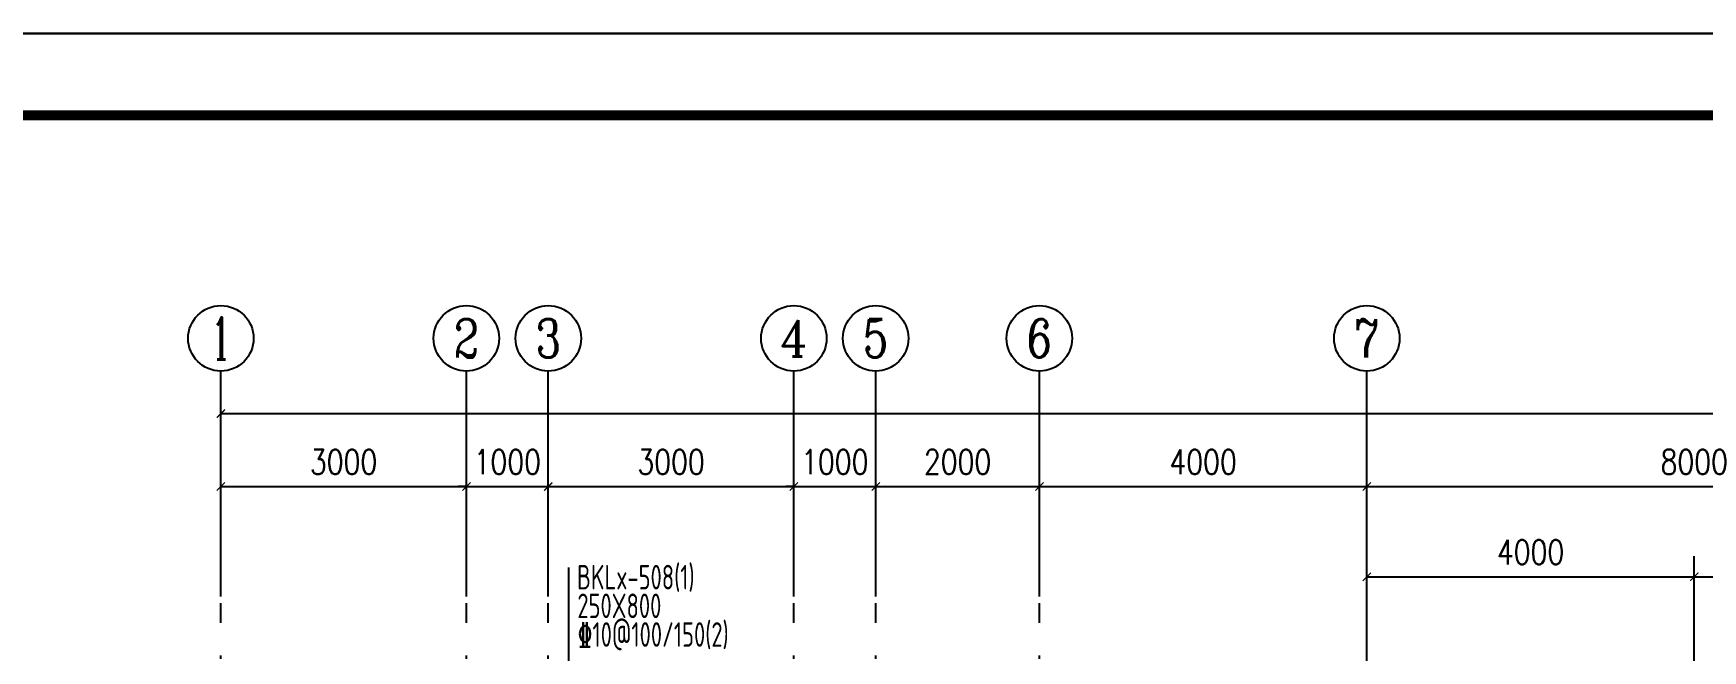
# Model space of a CAD drawing. Header units: millimetres. Extents: x 2998490 to 15040601, y 444546 to 7822218.
# Drawn here: x 14373315 to 14393708, y 7562329 to 7569864 of the extents above; entities that cross this region are included whole.
import ezdxf
from ezdxf.enums import TextEntityAlignment as Align

# ---------------------------------------------------------------- set-up
doc = ezdxf.new("R2010")
doc.units = ezdxf.units.MM
doc.header["$LTSCALE"] = 2000
doc.linetypes.add('DOTE', pattern=[2.42, 2, -0.2, 0.02, -0.2])
for name, color, linetype in [('3-AXIS', 3, 'Continuous'), ('3-AXIS_TEXT', 7, 'Continuous'), ('3-liang-rein-X', 54, 'Continuous'), ('3-liang-R截面-X', 50, 'Continuous'), ('AXIS', 3, 'Continuous'), ('AXIS_TEXT', 7, 'Continuous'), ('图框', 7, 'Continuous')]:
    doc.layers.add(name, color=color, linetype=linetype)
doc.layers.add('3-零部件', color=73, linetype='Continuous', lineweight=5)
doc.styles.add('_TCH_AXIS', font='COMPLEX', dxfattribs={"bigfont": 'GBCBIG'})
doc.styles.add('COMPLEX', font='COMPLEX')
doc.styles.add('DIM_FONT', font='SIMPLEX', dxfattribs={"width": 0.8, "bigfont": 'HZTXT'})
doc.styles.add('TSSD_Rein', font='Tssdeng.shx', dxfattribs={"width": 0.7, "bigfont": 'hztxt.shx'})
doc.dimstyles.new('DIMN100', dxfattribs={"dimtxt": 300, "dimasz": 100, "dimexe": 250, "dimexo": 300, "dimgap": 150, "dimtad": 1, "dimdec": 0, "dimzin": 0, "dimdsep": 46, "dimtxsty": 'DIM_FONT', "dimblk": 'ARCHTICK', "dimcen": 0.09, "dimclrt": 7, "dimazin": 2, "dimtfac": 1, "dimtdec": 0, "dimtix": 1, "dimtmove": 2, "dimatfit": 3, "dimldrblk": 'ARCHTICK', "dimfxl": 0, "dimtolj": 1, "dimtzin": 0, "dimarcsym": 0})

# ---------------------------------------------------------------- blocks, each defined once
blk = doc.blocks.new('TJAD_TK_A0')
at = {"layer": '图框'}
for p, q in [((2162, 399.3), (973, 399.3)), ((973, -441.7), (2162, -441.7))]:
    blk.add_line(p, q, dxfattribs=at)
at = {"layer": '图框', "const_width": 1.2}
blk.add_lwpolyline([(2152, -431.7), (2152, 389.3), (998, 389.3), (998, -431.7)], close=True, dxfattribs=at)
blk = doc.blocks.new('_ArchTick')
at = {"color": 0, "linetype": 'ByBlock', "const_width": 0.15}
blk.add_lwpolyline([(-0.5, -0.5), (0.5, 0.5)], dxfattribs=at)
blk = doc.blocks.new('*D127')
at = {"layer": 'AXIS', "color": 0, "lineweight": -2}
for p, q in [((14375606, 7563289), (14375606, 7564582)), ((14378605, 7563289), (14378605, 7564582)), ((14375606, 7564332), (14378605, 7564332))]:
    blk.add_line(p, q, dxfattribs=at)
at = {"layer": 'Defpoints', "color": 0}
for p in [(14378605, 7564332), (14375606, 7562989), (14378605, 7562989)]:
    blk.add_point(p, dxfattribs=at)
at = {"layer": 'AXIS', "color": 0, "lineweight": -2, "xscale": 100, "yscale": 100, "zscale": 100, "rotation": 180}
blk.add_blockref('_ArchTick', (14375606, 7564332), dxfattribs=at)
at = {"layer": 'AXIS', "color": 0, "lineweight": -2, "xscale": 100, "yscale": 100, "zscale": 100}
blk.add_blockref('_ArchTick', (14378605, 7564332), dxfattribs=at)
at = {"layer": 'AXIS', "color": 7, "insert": (14377105, 7564632), "char_height": 300, "attachment_point": 5, "style": 'DIM_FONT'}
blk.add_mtext('\\A1;3000', dxfattribs=at)
blk = doc.blocks.new('*D128')
at = {"layer": 'AXIS', "color": 0, "lineweight": -2}
for p, q in [((14378605, 7563289), (14378605, 7564582)), ((14379606, 7563289), (14379606, 7564582)), ((14378605, 7564332), (14378505, 7564332)), ((14378605, 7564332), (14379606, 7564332)), ((14379606, 7564332), (14379706, 7564332))]:
    blk.add_line(p, q, dxfattribs=at)
at = {"layer": 'Defpoints', "color": 0}
for p in [(14379606, 7564332), (14378605, 7562989), (14379606, 7562989)]:
    blk.add_point(p, dxfattribs=at)
at = {"layer": 'AXIS', "color": 0, "lineweight": -2, "xscale": 100, "yscale": 100, "zscale": 100}
blk.add_blockref('_ArchTick', (14378605, 7564332), dxfattribs=at)
at = {"layer": 'AXIS', "color": 0, "lineweight": -2, "xscale": 100, "yscale": 100, "zscale": 100, "rotation": 180}
blk.add_blockref('_ArchTick', (14379606, 7564332), dxfattribs=at)
at = {"layer": 'AXIS', "color": 7, "insert": (14379105, 7564632), "char_height": 300, "attachment_point": 5, "style": 'DIM_FONT'}
blk.add_mtext('\\A1;1000', dxfattribs=at)
blk = doc.blocks.new('*D129')
at = {"layer": 'AXIS', "color": 0, "lineweight": -2}
for p, q in [((14379606, 7563289), (14379606, 7564582)), ((14382606, 7563289), (14382606, 7564582)), ((14379606, 7564332), (14382606, 7564332))]:
    blk.add_line(p, q, dxfattribs=at)
at = {"layer": 'Defpoints', "color": 0}
for p in [(14382606, 7564332), (14379606, 7562989), (14382606, 7562989)]:
    blk.add_point(p, dxfattribs=at)
at = {"layer": 'AXIS', "color": 0, "lineweight": -2, "xscale": 100, "yscale": 100, "zscale": 100, "rotation": 180}
blk.add_blockref('_ArchTick', (14379606, 7564332), dxfattribs=at)
at = {"layer": 'AXIS', "color": 0, "lineweight": -2, "xscale": 100, "yscale": 100, "zscale": 100}
blk.add_blockref('_ArchTick', (14382606, 7564332), dxfattribs=at)
at = {"layer": 'AXIS', "color": 7, "insert": (14381106, 7564632), "char_height": 300, "attachment_point": 5, "style": 'DIM_FONT'}
blk.add_mtext('\\A1;3000', dxfattribs=at)
blk = doc.blocks.new('*D130')
at = {"layer": 'AXIS', "color": 0, "lineweight": -2}
for p, q in [((14382606, 7563289), (14382606, 7564582)), ((14383606, 7563289), (14383606, 7564582)), ((14382606, 7564332), (14382506, 7564332)), ((14382606, 7564332), (14383606, 7564332)), ((14383606, 7564332), (14383706, 7564332))]:
    blk.add_line(p, q, dxfattribs=at)
at = {"layer": 'Defpoints', "color": 0}
for p in [(14383606, 7564332), (14382606, 7562989), (14383606, 7562989)]:
    blk.add_point(p, dxfattribs=at)
at = {"layer": 'AXIS', "color": 0, "lineweight": -2, "xscale": 100, "yscale": 100, "zscale": 100}
blk.add_blockref('_ArchTick', (14382606, 7564332), dxfattribs=at)
at = {"layer": 'AXIS', "color": 0, "lineweight": -2, "xscale": 100, "yscale": 100, "zscale": 100, "rotation": 180}
blk.add_blockref('_ArchTick', (14383606, 7564332), dxfattribs=at)
at = {"layer": 'AXIS', "color": 7, "insert": (14383106, 7564632), "char_height": 300, "attachment_point": 5, "style": 'DIM_FONT'}
blk.add_mtext('\\A1;1000', dxfattribs=at)
blk = doc.blocks.new('*D131')
at = {"layer": 'AXIS', "color": 0, "lineweight": -2}
for p, q in [((14383606, 7563289), (14383606, 7564582)), ((14385606, 7563289), (14385606, 7564582)), ((14383606, 7564332), (14385606, 7564332))]:
    blk.add_line(p, q, dxfattribs=at)
at = {"layer": 'Defpoints', "color": 0}
for p in [(14385606, 7564332), (14383606, 7562989), (14385606, 7562989)]:
    blk.add_point(p, dxfattribs=at)
at = {"layer": 'AXIS', "color": 0, "lineweight": -2, "xscale": 100, "yscale": 100, "zscale": 100, "rotation": 180}
blk.add_blockref('_ArchTick', (14383606, 7564332), dxfattribs=at)
at = {"layer": 'AXIS', "color": 0, "lineweight": -2, "xscale": 100, "yscale": 100, "zscale": 100}
blk.add_blockref('_ArchTick', (14385606, 7564332), dxfattribs=at)
at = {"layer": 'AXIS', "color": 7, "insert": (14384606, 7564632), "char_height": 300, "attachment_point": 5, "style": 'DIM_FONT'}
blk.add_mtext('\\A1;2000', dxfattribs=at)
blk = doc.blocks.new('*D132')
at = {"layer": 'AXIS', "color": 0, "lineweight": -2}
for p, q in [((14385606, 7563289), (14385606, 7564582)), ((14389606, 7563289), (14389606, 7564582)), ((14385606, 7564332), (14389606, 7564332))]:
    blk.add_line(p, q, dxfattribs=at)
at = {"layer": 'Defpoints', "color": 0}
for p in [(14389606, 7564332), (14385606, 7562989), (14389606, 7562989)]:
    blk.add_point(p, dxfattribs=at)
at = {"layer": 'AXIS', "color": 0, "lineweight": -2, "xscale": 100, "yscale": 100, "zscale": 100, "rotation": 180}
blk.add_blockref('_ArchTick', (14385606, 7564332), dxfattribs=at)
at = {"layer": 'AXIS', "color": 0, "lineweight": -2, "xscale": 100, "yscale": 100, "zscale": 100}
blk.add_blockref('_ArchTick', (14389606, 7564332), dxfattribs=at)
at = {"layer": 'AXIS', "color": 7, "insert": (14387606, 7564632), "char_height": 300, "attachment_point": 5, "style": 'DIM_FONT'}
blk.add_mtext('\\A1;4000', dxfattribs=at)
blk = doc.blocks.new('*D133')
at = {"layer": 'AXIS', "color": 0, "lineweight": -2}
for p, q in [((14389606, 7563289), (14389606, 7564582)), ((14397606, 7563289), (14397606, 7564582)), ((14389606, 7564332), (14397606, 7564332))]:
    blk.add_line(p, q, dxfattribs=at)
at = {"layer": 'Defpoints', "color": 0}
for p in [(14397606, 7564332), (14389606, 7562989), (14397606, 7562989)]:
    blk.add_point(p, dxfattribs=at)
at = {"layer": 'AXIS', "color": 0, "lineweight": -2, "xscale": 100, "yscale": 100, "zscale": 100, "rotation": 180}
blk.add_blockref('_ArchTick', (14389606, 7564332), dxfattribs=at)
at = {"layer": 'AXIS', "color": 0, "lineweight": -2, "xscale": 100, "yscale": 100, "zscale": 100}
blk.add_blockref('_ArchTick', (14397606, 7564332), dxfattribs=at)
at = {"layer": 'AXIS', "color": 7, "insert": (14393606, 7564632), "char_height": 300, "attachment_point": 5, "style": 'DIM_FONT'}
blk.add_mtext('\\A1;8000', dxfattribs=at)
blk = doc.blocks.new('*D141')
at = {"layer": 'AXIS', "color": 0, "lineweight": -2}
for p, q in [((14375606, 7563289), (14375606, 7565472)), ((14451856, 7563289), (14451856, 7565472)), ((14375606, 7565222), (14451856, 7565222))]:
    blk.add_line(p, q, dxfattribs=at)
at = {"layer": 'Defpoints', "color": 0}
for p in [(14451856, 7565222), (14375606, 7562989), (14451856, 7562989)]:
    blk.add_point(p, dxfattribs=at)
at = {"layer": 'AXIS', "color": 0, "lineweight": -2, "xscale": 100, "yscale": 100, "zscale": 100, "rotation": 180}
blk.add_blockref('_ArchTick', (14375606, 7565222), dxfattribs=at)
at = {"layer": 'AXIS', "color": 0, "lineweight": -2, "xscale": 100, "yscale": 100, "zscale": 100}
blk.add_blockref('_ArchTick', (14451856, 7565222), dxfattribs=at)
at = {"layer": 'AXIS', "color": 7, "insert": (14417563, 7565522), "char_height": 300, "attachment_point": 5, "style": 'DIM_FONT'}
blk.add_mtext('\\A1;76250', dxfattribs=at)
blk = doc.blocks.new('_AXISO')
blk.add_circle((0, 0), 0.5)
at = {"layer": '3-AXIS_TEXT', "style": 'COMPLEX', "width": 1.041667}
blk.add_attdef('A', text='', height=0.56, dxfattribs=at).set_placement((-0.25, -0.28), (0.25, -0.28), align=Align.FIT)
blk = doc.blocks.new('*D1300')
at = {"layer": '3-零部件', "color": 0, "lineweight": -2}
for p, q in [((14389606, 7560200), (14389606, 7563481)), ((14393606, 7560200), (14393606, 7563481)), ((14389606, 7563231), (14393606, 7563231))]:
    blk.add_line(p, q, dxfattribs=at)
at = {"layer": 'Defpoints', "color": 0}
for p in [(14393606, 7563231), (14389606, 7559900), (14393606, 7559900)]:
    blk.add_point(p, dxfattribs=at)
at = {"layer": '3-零部件', "color": 0, "lineweight": -2, "xscale": 100, "yscale": 100, "zscale": 100, "rotation": 180}
blk.add_blockref('_ArchTick', (14389606, 7563231), dxfattribs=at)
at = {"layer": '3-零部件', "color": 0, "lineweight": -2, "xscale": 100, "yscale": 100, "zscale": 100}
blk.add_blockref('_ArchTick', (14393606, 7563231), dxfattribs=at)
at = {"layer": '3-零部件', "color": 7, "insert": (14391606, 7563531), "char_height": 300, "attachment_point": 5, "style": 'DIM_FONT'}
blk.add_mtext('\\A1;4000', dxfattribs=at)
blk = doc.blocks.new('*D1301')
at = {"layer": '3-零部件', "color": 0, "lineweight": -2}
for p, q in [((14393606, 7560200), (14393606, 7563481)), ((14397606, 7561930), (14397606, 7563481)), ((14393606, 7563231), (14397606, 7563231))]:
    blk.add_line(p, q, dxfattribs=at)
at = {"layer": 'Defpoints', "color": 0}
for p in [(14397606, 7563231), (14397606, 7561630), (14393606, 7559900)]:
    blk.add_point(p, dxfattribs=at)
at = {"layer": '3-零部件', "color": 0, "lineweight": -2, "xscale": 100, "yscale": 100, "zscale": 100, "rotation": 180}
blk.add_blockref('_ArchTick', (14393606, 7563231), dxfattribs=at)
at = {"layer": '3-零部件', "color": 0, "lineweight": -2, "xscale": 100, "yscale": 100, "zscale": 100}
blk.add_blockref('_ArchTick', (14397606, 7563231), dxfattribs=at)
at = {"layer": '3-零部件', "color": 7, "insert": (14395606, 7563531), "char_height": 300, "attachment_point": 5, "style": 'DIM_FONT'}
blk.add_mtext('\\A1;4000', dxfattribs=at)

msp = doc.modelspace()

# ---------------------------------------------------------------- linework, layer by layer
at = {"layer": '3-AXIS', "color": 15, "linetype": 'DOTE'}
for p, q in [((14375605.6, 7533629.5), (14375605.6, 7562909.7)), ((14378605.1, 7533629.5), (14378605.1, 7562909.8)), ((14379605.6, 7533629.5), (14379605.6, 7562909.7)), ((14382606, 7533629.5), (14382606, 7562909.8)), ((14383605.6, 7533629.5), (14383605.6, 7562909.7)), ((14385605.6, 7533629.5), (14385605.6, 7562909.7)), ((14389605.6, 7533629.5), (14389605.6, 7562909.7))]:
    msp.add_line(p, q, dxfattribs=at)
at = {"layer": '3-liang-R截面-X'}
msp.add_line((14379852.8, 7563343), (14379852.8, 7560854.5), dxfattribs=at)
at = {"layer": 'AXIS'}
for p, q in [((14375605.6, 7562989), (14375605.6, 7565741.1)), ((14378605.1, 7562989), (14378605.1, 7565741.1)), ((14379605.6, 7562989), (14379605.6, 7565741.1)), ((14382606, 7562989), (14382606, 7565741.1)), ((14383605.6, 7562989), (14383605.6, 7565741.1)), ((14385605.6, 7562989), (14385605.6, 7565741.1)), ((14389605.6, 7562989), (14389605.6, 7565741.1))]:
    msp.add_line(p, q, dxfattribs=at)

# ---------------------------------------------------------------- block references
ref = msp.add_blockref('_AXISO', (14375605.6, 7566141.1), dxfattribs=dict(at, xscale=800, yscale=800, zscale=800))
ref.add_attrib('A', '1', dxfattribs={"layer": 'AXIS_TEXT', "height": 514.7, "style": '_TCH_AXIS'}).set_placement((14375495.3, 7565883.7), (14375715.9, 7565883.7), align=Align.FIT)
ref = msp.add_blockref('_AXISO', (14378605.1, 7566141.1), dxfattribs=dict(at, xscale=800, yscale=800, zscale=800))
ref.add_attrib('A', '2', dxfattribs={"layer": 'AXIS_TEXT', "height": 465.9, "style": '_TCH_AXIS'}).set_placement((14378449.8, 7565908.1), (14378760.4, 7565908.1), align=Align.FIT)
ref = msp.add_blockref('_AXISO', (14379605.6, 7566141.1), dxfattribs=dict(at, xscale=800, yscale=800, zscale=800))
ref.add_attrib('A', '3', dxfattribs={"layer": 'AXIS_TEXT', "height": 465.9, "style": '_TCH_AXIS'}).set_placement((14379450.2, 7565908.1), (14379760.9, 7565908.1), align=Align.FIT)
ref = msp.add_blockref('_AXISO', (14382606, 7566141.1), dxfattribs=dict(at, xscale=800, yscale=800, zscale=800))
ref.add_attrib('A', '4', dxfattribs={"layer": 'AXIS_TEXT', "height": 445.4, "style": '_TCH_AXIS'}).set_placement((14382436.3, 7565918.3), (14382775.7, 7565918.3), align=Align.FIT)
ref = msp.add_blockref('_AXISO', (14383605.6, 7566141.1), dxfattribs=dict(at, xscale=800, yscale=800, zscale=800))
ref.add_attrib('A', '5', dxfattribs={"layer": 'AXIS_TEXT', "height": 465.9, "style": '_TCH_AXIS'}).set_placement((14383450.2, 7565908.1), (14383760.9, 7565908.1), align=Align.FIT)
ref = msp.add_blockref('_AXISO', (14385605.6, 7566141.1), dxfattribs=dict(at, xscale=800, yscale=800, zscale=800))
ref.add_attrib('A', '6', dxfattribs={"layer": 'AXIS_TEXT', "height": 465.9, "style": '_TCH_AXIS'}).set_placement((14385450.2, 7565908.1), (14385760.9, 7565908.1), align=Align.FIT)
ref = msp.add_blockref('_AXISO', (14389605.6, 7566141.1), dxfattribs=dict(at, xscale=800, yscale=800, zscale=800))
ref.add_attrib('A', '7', dxfattribs={"layer": 'AXIS_TEXT', "height": 465.9, "style": '_TCH_AXIS'}).set_placement((14389450.2, 7565908.1), (14389760.9, 7565908.1), align=Align.FIT)
at = {"layer": '图框', "xscale": 100, "yscale": 100, "zscale": 100}
for p in [(14264228.6, 7614033.9), (14264228.6, 7529933.9)]:
    msp.add_blockref('TJAD_TK_A0', p, dxfattribs=at)

# ---------------------------------------------------------------- texts
at = {"layer": '3-liang-rein-X', "style": 'TSSD_Rein', "width": 0.7}
msp.add_text('%%13210@100/150(2)', height=300, dxfattribs=at).set_placement((14379965.7, 7562375.3))
at = {"layer": '3-liang-R截面-X', "style": 'TSSD_Rein', "width": 0.7}
for s, p in [('BKLx-508(1)', (14379956, 7563075.3)), ('250X800', (14379960.8, 7562725.3))]:
    msp.add_text(s, height=300, dxfattribs=at).set_placement(p)

# ---------------------------------------------------------------- dimensions: what is measured, and where the dimension line sits
at = {"layer": '3-零部件'}
for base, p1, p2, picture, middle in [((14393605.6, 7563231.3), (14389605.6, 7559899.6), (14393605.6, 7559899.6), '*D1300', (14391605.6, 7563531.3)), ((14397605.6, 7563231.3), (14393605.6, 7559899.6), (14397605.6, 7561629.5), '*D1301', (14395605.6, 7563531.3))]:
    dim = msp.add_linear_dim(base=base, p1=p1, p2=p2, dimstyle='DIMN100', dxfattribs=at)
    dim.commit()
    dim.dimension.update_dxf_attribs({"geometry": picture, "text_midpoint": middle})
at = {"layer": 'AXIS'}
dim = msp.add_linear_dim(base=(14451855.6, 7565221.5), p1=(14375605.6, 7562989), p2=(14451855.6, 7562989), angle=360, dimstyle='DIMN100', dxfattribs=at)
dim.commit()
dim.dimension.update_dxf_attribs({"geometry": '*D141', "text_midpoint": (14417562.7, 7565521.5), "dimtype": 161})
for p1, p2, distance, picture, middle in [((14375605.564, 7562989.0014), (14378605.1206, 7562989.0014), 1343.0141, '*D127', (14377105.3423, 7564632.0155)), ((14378605.1206, 7562989.0014), (14379605.5607, 7562989.0014), 1343.0141, '*D128', (14379105.3407, 7564632.0155)), ((14379605.6, 7562989), (14382606, 7562989), 1343, '*D129', (14381105.8, 7564632)), ((14382606, 7562989), (14383605.6, 7562989), 1343, '*D130', (14383105.8, 7564632)), ((14383605.6, 7562989), (14385605.6, 7562989), 1343, '*D131', (14384605.6, 7564632)), ((14385605.6, 7562989), (14389605.6, 7562989), 1343, '*D132', (14387605.6, 7564632)), ((14389605.6, 7562989), (14397605.6, 7562989), 1343, '*D133', (14393605.6, 7564632))]:
    dim = msp.add_aligned_dim(p1=p1, p2=p2, distance=distance, dimstyle='DIMN100', dxfattribs=at)
    dim.commit()
    dim.dimension.update_dxf_attribs({"geometry": picture, "text_midpoint": middle})

doc.saveas('drawing.dxf')
